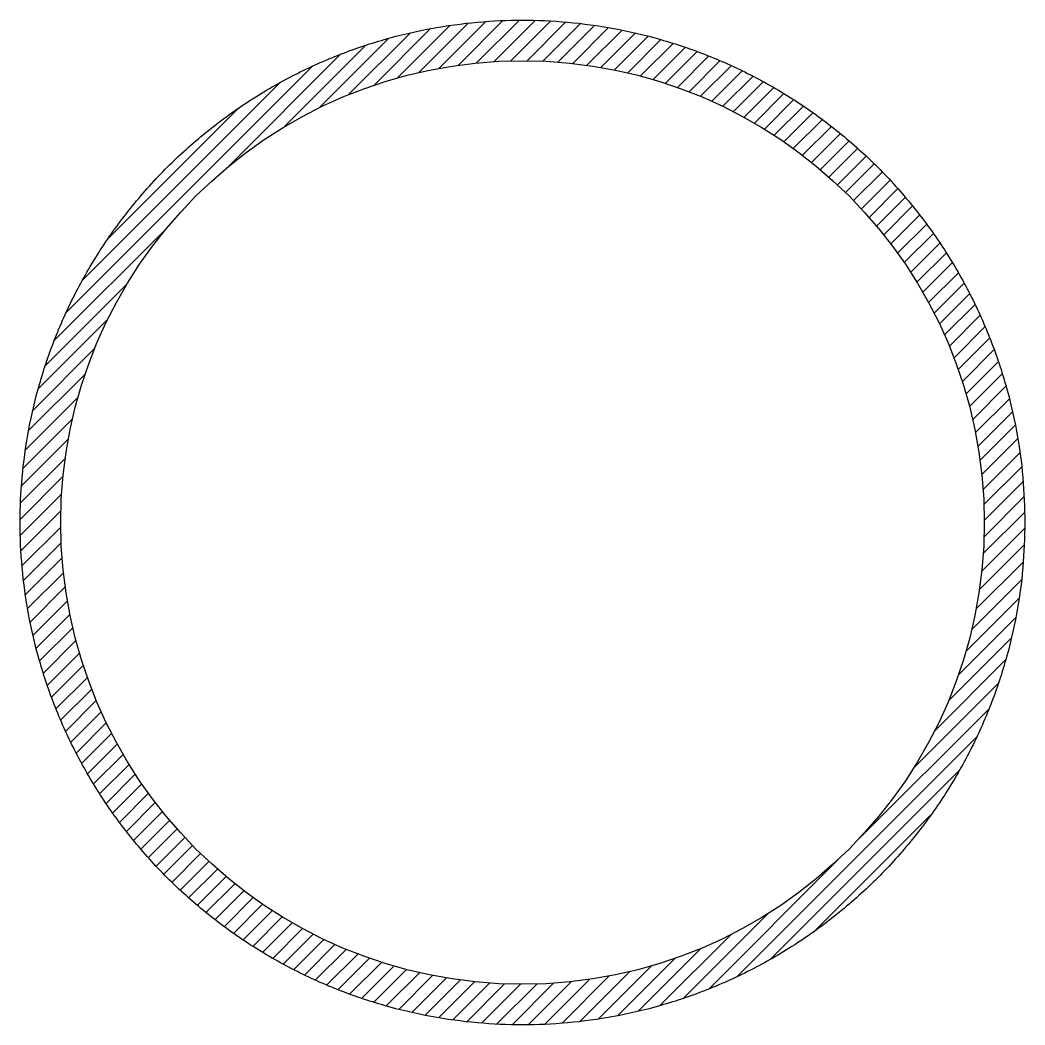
# Model space of a CAD drawing. Header units: inches. Extents: x 69.5 to 80.5, y 44.5 to 55.5.
import ezdxf

# ---------------------------------------------------------------- set-up
doc = ezdxf.new("R2010")
doc.units = ezdxf.units.IN
doc.header["$MEASUREMENT"] = 0

msp = doc.modelspace()

# ---------------------------------------------------------------- hatches: boundary and pattern name
h = msp.add_hatch()
h.set_pattern_fill('ANSI31', color=256)
h.paths.add_polyline_path([(80.521, 50, 1), (69.479, 50, 1)])
h.paths.add_polyline_path([(69.925, 50, -1), (80.075, 50, -1)], flags=16)

# ---------------------------------------------------------------- linework, layer by layer
at = {"transparency": 33554605}
msp.add_circle((75, 50), 5.075, dxfattribs=at)
msp.add_rational_spline([(80.521, 50), (80.521, 55.521), (75, 55.521), (69.479, 55.521), (69.479, 50), (69.479, 44.479), (75, 44.479), (80.521, 44.479), (80.521, 50)], [1, 0.707106781187, 1, 0.707106781187, 1, 0.707106781187, 1, 0.707106781187, 1], degree=2, knots=[0, 0, 0, 1.570796, 1.570796, 3.141593, 3.141593, 4.712389, 4.712389, 6.283185, 6.283185, 6.283185], dxfattribs=at)

doc.saveas('drawing.dxf')
